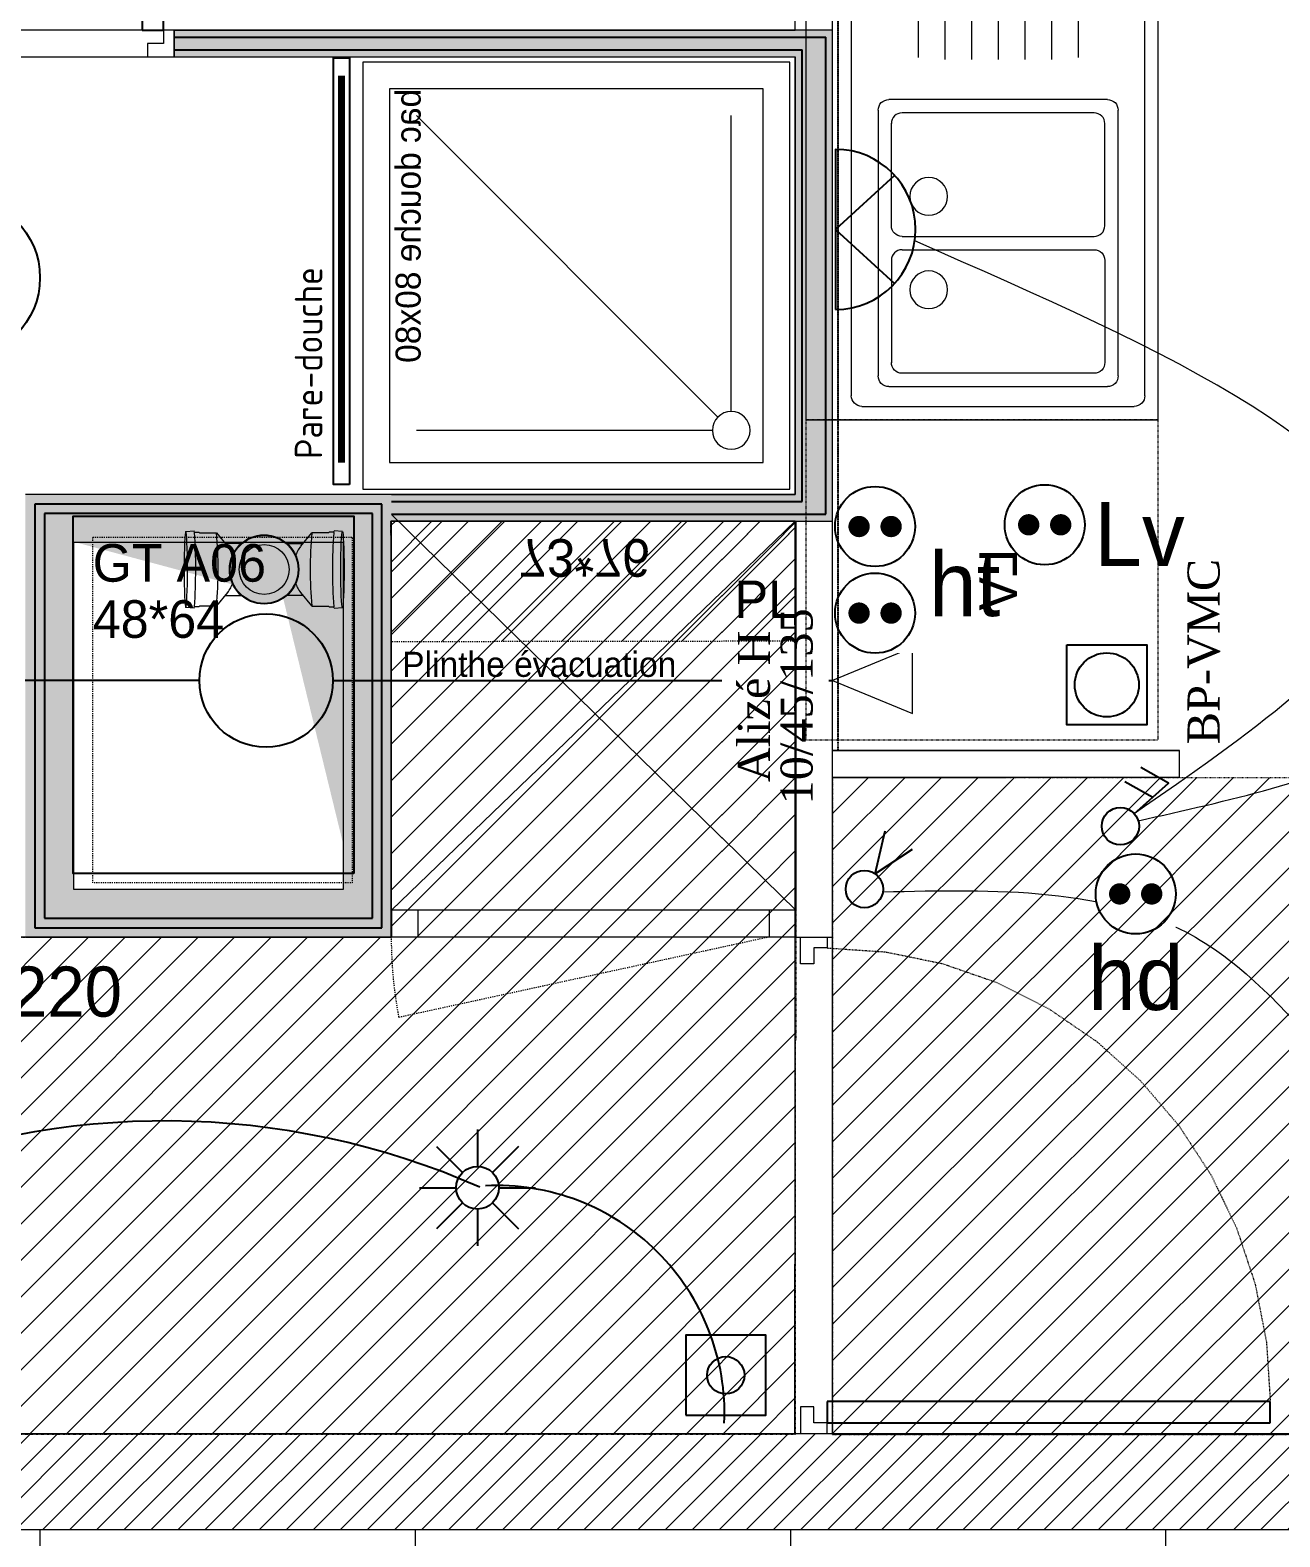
# Model space of a CAD drawing. Header units: centimetres. Extents: x 1724 to 19617, y -6503 to 8072.
# Drawn here: x 6785.2 to 7019.4, y 4278.1 to 4560.5 of the extents above; entities that cross this region are included whole.
import ezdxf

# ---------------------------------------------------------------- set-up
doc = ezdxf.new("R2010")
doc.units = ezdxf.units.CM
for name, pattern in [('ISO-03', [1.5, 0.6, -0.9]), ('Style de ligne -11', [0.347222, 0.20828, -0.138942]), ('Style de ligne -13', [0.147638, 0.098425, -0.049213]), ('Style de ligne -18', [0.164042, 0.054681, -0.109361]), ('Style de ligne -5', [0.20828, 0.069425, -0.138855]), ('VW-01', [0.41656, 0.20828, -0.20828])]:
    doc.linetypes.add(name, pattern=pattern)
for name, color, linetype in [('B aménagement intérieur', 252, 'Continuous'), ('B faience', 252, 'Style de ligne -11'), ('B Faux plafonds_Hatch', 252, 'Continuous'), ('B Général', 252, 'Continuous'), ('C ANNOTATIONS-prestations', 252, 'Continuous'), ('C ANNOTATIONS-textes-numérotation gaine', 252, 'ISO-03'), ('D SURFACES-shab', 252, 'Continuous'), ('F REMPLISSAGE-vert clair', 252, 'Continuous'), ('F REMPLISSAGE-vert foncé', 252, 'Continuous'), ('prlm-EAU-CHU', 42, 'Continuous'), ('prlm-EAU-EUEV', 25, 'Continuous'), ('prlm-ELEC-CFO', 1, 'Continuous'), ('prlm-GT', 242, 'Continuous'), ('prlm-MOD', 64, 'Continuous'), ('prlm-VMC', 93, 'Continuous')]:
    doc.layers.add(name, color=color, linetype=linetype)
for name, color, linetype, lineweight in [('B GÈnÈral', 7, 'Continuous', 5), ('C ANNOTATIONS-prestations-1', 7, 'Continuous', 5), ('F REMPLISSAGE-vert clair-1', 7, 'Continuous', 5), ('F REMPLISSAGE-vert foncÈ', 7, 'Continuous', 5)]:
    doc.layers.add(name, color=color, linetype=linetype, lineweight=lineweight)
doc.styles.add('Eurostile', font='Eurosti.TTF')
doc.styles.add('prlm-elec-cfo', font='comic.ttf', dxfattribs={"height": 12})
doc.styles.add('prlm-vmc', font='pala.ttf', dxfattribs={"height": 14})
doc.styles.get("Standard").update_dxf_attribs({"font": 'isocp.shx', "height": 15})
pattern_1 = [(45, (0, 0.2205), (-3.5277778, 3.3072917), [])]

# ---------------------------------------------------------------- blocks, each defined once
blk = doc.blocks.new('xi.pdch')
at = {"layer": 'prlm-MOD', "color": 0, "linetype": 'ByBlock', "lineweight": -2, "ltscale": 50}
blk.add_lwpolyline([(-32.52, -3.22), (-32.52, -0.19), (47.48, -0.19), (47.48, -3.22)], close=True, dxfattribs=at)
at = {"layer": 'prlm-MOD', "color": 0, "linetype": 'ByBlock', "lineweight": 5, "ltscale": 50, "const_width": 1.3}
blk.add_lwpolyline([(-28.4, -1.71), (44.13, -1.71), (44.13, -1.71)], dxfattribs=at)
at = {"layer": 'prlm-MOD', "color": 0, "insert": (-27.71, 7.06), "char_height": 5.1497, "width": 137.3149, "attachment_point": 1}
blk.add_mtext('Pare-douche', dxfattribs=at)
blk = doc.blocks.new('xi.bp-vmc-cui')
at = {"layer": 'prlm-VMC', "color": 0, "linetype": 'ByBlock', "lineweight": -2, "flags": 128}
blk.add_lwpolyline([(-7.5, 7.5), (7.5, 7.5), (7.5, -7.5), (-7.5, -7.5)], close=True, dxfattribs=at)
at = {"layer": 'prlm-VMC', "color": 0, "linetype": 'ByBlock', "lineweight": -2}
blk.add_circle((0, 0), 6, dxfattribs=at)
blk = doc.blocks.new('xi.be')
at = {"layer": 'prlm-VMC', "color": 0, "linetype": 'ByBlock', "lineweight": 5, "flags": 128}
blk.add_lwpolyline([(-6.17, -15), (6.17, -15), (0, 0)], close=True, dxfattribs=at)
at = {"layer": 'prlm-VMC', "color": 0, "linetype": 'ByBlock', "lineweight": 5}
blk.add_solid([(0, -1), (5.17, -14), (-5.17, -14), (0, -1)], dxfattribs=at)
blk = doc.blocks.new('xi.cceu3')
at = {"layer": 'prlm-EAU-CHU', "color": 0, "lineweight": 13}
for p, q in [((-14.67, 7.11), (-13.12, 7.25)), ((-13.03, 6.94), (-13.12, 7.25)), ((-13.03, 6.97), (-12.22, 6.97)), ((-12.22, 6.97), (-12.09, 6.85)), ((-12.09, 6.85), (-8.92, 6.85)), ((-8.91, 6.84), (-6.83, 4.34)), ((8.91, 6.84), (6.83, 4.34)), ((12.09, 6.85), (8.92, 6.85)), ((12.22, 6.97), (12.09, 6.85)), ((13.03, 6.97), (12.22, 6.97)), ((13.03, 6.94), (13.12, 7.25)), ((14.67, 7.11), (13.12, 7.25)), ((-4.09, 4.87), (-7.27, 4.87)), ((4.09, 4.87), (7.27, 4.87)), ((-6.83, -4.34), (-8.91, -6.84)), ((-7.27, -4.87), (-4.09, -4.87)), ((7.27, -4.87), (4.09, -4.87)), ((6.83, -4.34), (8.91, -6.84)), ((-13.12, -7.25), (-14.67, -7.11)), ((-13.12, -7.25), (-13.03, -6.97)), ((-12.22, -6.97), (-13.03, -6.97)), ((-12.09, -6.85), (-12.22, -6.97)), ((-8.92, -6.85), (-12.09, -6.85)), ((8.92, -6.85), (12.09, -6.85)), ((12.09, -6.85), (12.22, -6.97)), ((12.22, -6.97), (13.03, -6.97)), ((13.12, -7.25), (13.03, -6.97)), ((13.12, -7.25), (14.67, -7.11))]:
    blk.add_line(p, q, dxfattribs=at)
for radius in [6.36, 4.67]:
    blk.add_circle((0, 0), radius, dxfattribs=at)
for centre, radius, start, end in [((-119.65, 0.01), 106.84, 356.2523, 3.719), ((-87.18, 0), 78.56, 354.9975, 5.0025), ((87.18, 0), 78.56, 174.9975, 185.0025), ((119.65, 0.01), 106.84, 176.281, 183.7477), ((-11.68, 0.73), 6.05, 16.1332, 36.5542), ((11.68, 0.73), 6.05, 143.4458, 163.8668), ((-11.68, -0.73), 6.05, 323.4458, 343.8668), ((11.68, -0.73), 6.05, 196.1332, 216.5542)]:
    blk.add_arc(centre, radius, start, end, dxfattribs=at)
at = {"layer": 'prlm-EAU-CHU', "color": 0, "lineweight": 13, "extrusion": (0, 0, -1)}
blk.add_ellipse((-14.67, 0), major_axis=(0, 7.1), ratio=0.043635, dxfattribs=at)
at = {"layer": 'prlm-EAU-CHU', "color": 0, "lineweight": 13}
blk.add_ellipse((14.67, 0), major_axis=(0, 7.1), ratio=0.043635, dxfattribs=at)
blk = doc.blocks.new('xi.chu')
at = {"layer": 'prlm-EAU-EUEV', "linetype": 'ByBlock', "lineweight": 5}
blk.add_hatch(color=0, dxfattribs=at).paths.add_polyline_path([(6.5, 0, 1), (-6.5, 0, 1)])
at = {"layer": 'prlm-EAU-EUEV', "color": 0, "linetype": 'ByBlock', "lineweight": 5}
blk.add_circle((0, 0), 6.5, dxfattribs=at)
blk = doc.blocks.new('xi.PTCE')
at = {"layer": 'prlm-ELEC-CFO', "color": 0}
for points in [[(-10.61, 10.61), (10.61, -10.61)], [(10.61, 10.61), (-10.61, -10.61)]]:
    blk.add_lwpolyline(points, dxfattribs=at)
at = {"layer": 'prlm-ELEC-CFO', "color": 0, "linetype": 'ByBlock'}
blk.add_circle((0, 0), 15, dxfattribs=at)
blk = doc.blocks.new('xi.SPOT')
at = {"color": 0, "lineweight": 5}
blk.add_wipeout([(-4, 0), (-2.83, -2.83), (0, -4), (2.83, -2.83), (4, 0), (2.83, 2.83), (0, 4), (-2.83, 2.83)], dxfattribs=at).dxf.layer = 'prlm-ELEC-CFO'
at = {"layer": 'prlm-ELEC-CFO', "color": 0, "linetype": 'ByBlock', "lineweight": -2, "flags": 128}
for points in [[(0, 10.88), (0, 4)], [(-7.69, 7.69), (-2.83, 2.83)], [(7.69, 7.69), (2.83, 2.83)], [(-10.88, 0), (-4, 0)], [(4, 0), (10.88, 0)], [(-2.83, -2.83), (-7.69, -7.69)], [(0, -4), (0, -10.88)], [(2.83, -2.83), (7.69, -7.69)]]:
    blk.add_lwpolyline(points, dxfattribs=at)
at = {"layer": 'prlm-ELEC-CFO', "color": 0, "linetype": 'ByBlock', "lineweight": -2}
blk.add_circle((0, 0), 4, dxfattribs=at)
blk = doc.blocks.new('xi.BP')
at = {"layer": 'prlm-ELEC-CFO', "color": 0, "flags": 128}
blk.add_lwpolyline([(-7.5, -7.5), (7.5, -7.5), (7.5, 7.5), (-7.5, 7.5)], close=True, dxfattribs=at)
at = {"layer": 'prlm-ELEC-CFO', "color": 0}
blk.add_circle((0, 0), 3.5, dxfattribs=at)
blk = doc.blocks.new('xi.ECAP')
at = {"color": 0}
blk.add_wipeout([(-15, 0), (-10.13, 11.06), (0, 15), (10.13, 11.06), (15, 0)], dxfattribs=at).dxf.layer = 'prlm-ELEC-CFO'
at = {"layer": 'prlm-ELEC-CFO', "color": 0, "linetype": 'ByBlock', "lineweight": -2, "flags": 128}
blk.add_lwpolyline([(15, 0, 1), (-15, 0)], format="xyb", close=True, dxfattribs=at)
at = {"layer": 'prlm-ELEC-CFO', "color": 0}
blk.add_lwpolyline([(-10.13, 11.06), (0, 0), (10.13, 11.06)], dxfattribs=at)
blk = doc.blocks.new('xi.VV')
at = {"layer": 'prlm-ELEC-CFO', "color": 0}
blk.add_lwpolyline([(6.95, 3.42), (0.01, -1.13), (1.91, 6.95)], dxfattribs=at)
blk.add_circle((-2, -4), 3.5, dxfattribs=at)
blk = doc.blocks.new('xi.DA')
at = {"layer": 'prlm-ELEC-CFO', "color": 0}
for points in [[(0.61, -1.67), (7.04, 4.05), (1.81, 7.01)], [(4.05, 1.39), (-1.17, 4.34)]]:
    blk.add_lwpolyline(points, dxfattribs=at)
blk.add_circle((-2, -4), 3.5, dxfattribs=at)
blk = doc.blocks.new('xi.PCHD')
at = {"color": 0, "lineweight": 5}
blk.add_wipeout([(-7.5, -7.5), (7.5, -7.5), (7.5, 7.5), (-7.5, 7.5)], dxfattribs=at).dxf.layer = 'prlm-ELEC-CFO'
at = {"layer": 'prlm-ELEC-CFO', "color": 0, "linetype": 'ByBlock', "lineweight": 5, "const_width": 2}
for points in [[(-4, 0, 1), (-2, 0, 1)], [(2, 0, 1), (4, 0, 1)]]:
    blk.add_lwpolyline(points, format="xyb", close=True, dxfattribs=at)
at = {"layer": 'prlm-ELEC-CFO', "color": 0, "linetype": 'ByBlock', "lineweight": -2}
blk.add_circle((0, 0), 7.5, dxfattribs=at)
blk = doc.blocks.new('xi.PCHT')
at = {"color": 0, "lineweight": 5}
blk.add_wipeout([(-7.5, -7.5), (7.5, -7.5), (7.5, 7.5), (-7.5, 7.5)], dxfattribs=at).dxf.layer = 'prlm-ELEC-CFO'
at = {"layer": 'prlm-ELEC-CFO', "color": 0, "linetype": 'ByBlock', "lineweight": 5, "const_width": 2}
for points in [[(-4, 0, 1), (-2, 0, 1)], [(2, 0, 1), (4, 0, 1)]]:
    blk.add_lwpolyline(points, format="xyb", close=True, dxfattribs=at)
at = {"layer": 'prlm-ELEC-CFO', "color": 0, "linetype": 'ByBlock', "lineweight": -2}
blk.add_circle((0, 0), 7.5, dxfattribs=at)
blk = doc.blocks.new('xi.LV')
at = {"color": 0, "lineweight": 5}
blk.add_wipeout([(-7.5, -7.5), (7.5, -7.5), (7.5, 7.5), (-7.5, 7.5)], dxfattribs=at).dxf.layer = 'prlm-ELEC-CFO'
at = {"layer": 'prlm-ELEC-CFO', "color": 0, "linetype": 'ByBlock', "lineweight": 5, "const_width": 2}
for points in [[(-4, 0, 1), (-2, 0, 1)], [(2, 0, 1), (4, 0, 1)]]:
    blk.add_lwpolyline(points, format="xyb", close=True, dxfattribs=at)
at = {"layer": 'prlm-ELEC-CFO', "color": 0, "linetype": 'ByBlock', "lineweight": -2}
blk.add_circle((0, 0), 7.5, dxfattribs=at)
blk = doc.blocks.new('Groupe-72-1')
at = {"layer": 'B Général', "color": 7, "linetype": 'VW-01', "lineweight": 5, "flags": 128}
blk.add_lwpolyline([(6796.89, 4468.39), (6845.53, 4468.39), (6845.53, 4403.59), (6796.89, 4403.59)], close=True, dxfattribs=at)
at = {"layer": 'C ANNOTATIONS-textes-numérotation gaine', "color": 7, "insert": (6796.89, 4467.08), "char_height": 7.049, "width": 48.6441, "attachment_point": 1, "line_spacing_factor": 0.895453, "style": 'Eurostile'}
blk.add_mtext('GT A06\\P48*64', dxfattribs=at)
blk = doc.blocks.new('Evier 120.60 RSH')
at = {"layer": 'B Général', "color": 7, "linetype": 'Continuous', "lineweight": 5}
for p, q in [((-55.5, -2.5), (55.5, -2.5)), ((-57.5, -55.5), (-57.5, -4.5)), ((57.5, -4.5), (57.5, -55.5)), ((2, -7.53), (51.79, -7.53)), ((0, -50.5), (0, -9.53)), ((18.98, -10), (18.98, -10)), ((53.79, -9.53), (53.79, -50.5)), ((-52.12, -15), (-7.88, -15)), ((-52.5, -20), (-7.5, -20)), ((-52.5, -25), (-7.5, -25)), ((-52.5, -30), (-7.5, -30)), ((-52.5, -35), (-7.5, -35)), ((-52.5, -40), (-7.5, -40)), ((-52.12, -45), (-7.88, -45)), ((25.65, -43.33), (25.65, -43.33)), ((9.17, -50), (9.17, -50)), ((51.79, -52.5), (2, -52.5)), ((55.5, -57.5), (-55.5, -57.5))]:
    blk.add_line(p, q, dxfattribs=at)
at = {"layer": 'B Général', "color": 7, "linetype": 'Continuous', "lineweight": 5, "flags": 128}
blk.add_lwpolyline([(-60, 0), (-60, 6), (60, 6), (60, 0)], dxfattribs=at)
blk.add_lwpolyline([(-60, 0), (60, 0), (60, -60), (-60, -60)], close=True, dxfattribs=at)
for points in [[(25.65, -12), (25.65, -48, -0.414212), (23.65, -50), (4.5, -50, -0.198914), (3.09, -49.41, -0.198914), (2.5, -48), (2.5, -12, -0.414214), (4.5, -10)], [(25.65, -12, 0.414212), (23.65, -10), (4.45, -10)], [(28.15, -12), (28.15, -48, 0.414212), (30.15, -50), (49.29, -50, 0.198914), (50.71, -49.41, 0.198914), (51.29, -48), (51.29, -12, 0.414214), (49.29, -10)], [(28.15, -12, -0.414212), (30.15, -10), (49.34, -10)]]:
    blk.add_lwpolyline(points, format="xyb", dxfattribs=at)
at = {"layer": 'B Général', "color": 7, "linetype": 'Continuous', "lineweight": 5}
for centre, start, end in [((-55.5, -4.5), 90, 180), ((55.5, -4.5), 0, 90), ((2, -9.53), 90, 180), ((51.79, -9.53), 0, 90), ((2, -50.5), 180, 270), ((51.79, -50.5), 270, 0), ((-55.5, -55.5), 180, 270), ((55.5, -55.5), 270, 0)]:
    blk.add_arc(centre, 2, start, end, dxfattribs=at)
for centre in [(18.15, -17), (35.65, -17)]:
    blk.add_ellipse(centre, major_axis=(3.54, 0), ratio=1, dxfattribs=at)
blk = doc.blocks.new('Lave Vaisselle')
at = {"layer": 'B Général', "color": 7, "linetype": 'Style de ligne -13', "lineweight": 5, "flags": 128}
blk.add_lwpolyline([(-30, 30), (-30, 36), (30, 36), (30, 30)], dxfattribs=at)
blk.add_lwpolyline([(-30, 30), (30, 30), (30, -30), (-30, -30)], close=True, dxfattribs=at)
at = {"layer": 'B Général', "color": 7, "insert": (0, 0), "char_height": 7.049, "attachment_point": 5, "line_spacing_factor": 0.895453, "style": 'Eurostile'}
blk.add_mtext('LV', dxfattribs=at)
blk = doc.blocks.new('Groupe-48-1')
at = {"layer": 'B Général', "color": 7, "linetype": 'VW-01', "lineweight": 5}
blk.add_line((-58.72, 207.72), (10.65, 192.66), dxfattribs=at)
at = {"layer": 'B Général', "color": 7, "linetype": 'Continuous', "lineweight": 5}
for p, q in [((-60.1, 113.52), (15.65, 187.66)), ((15.54, 114.77), (-60.1, 187.66))]:
    blk.add_line(p, q, dxfattribs=at)
at = {"layer": 'B Général', "color": 252, "linetype": 'Continuous', "lineweight": 5, "true_color": 0x888888, "flags": 128}
blk.add_lwpolyline([(-60.1, 187.66), (-60.1, 192.66), (15.65, 192.66), (15.65, 187.66)], close=True, dxfattribs=at)
at = {"layer": 'B Général', "color": 7, "linetype": 'Continuous', "lineweight": 5, "flags": 128}
for points in [[(-60.1, 187.66), (-60.1, 192.66), (-55.1, 192.66), (-55.1, 187.66)], [(10.65, 187.66), (10.65, 192.66), (15.65, 192.66), (15.65, 187.66)], [(-60.1, 187.66), (-60.1, 114.77), (15.65, 114.77), (15.65, 187.66)]]:
    blk.add_lwpolyline(points, close=True, dxfattribs=at)
at = {"layer": 'B Général', "color": 7, "linetype": 'VW-01', "lineweight": 5}
blk.add_arc((22.54, 192.66), 82.64, 169.5013, 180, dxfattribs=at)
at = {"layer": 'C ANNOTATIONS-prestations', "insert": (-36.3, 121.63), "char_height": 7.049, "attachment_point": 4, "line_spacing_factor": 0.895453, "style": 'Eurostile'}
blk.add_mtext('73*76', dxfattribs=at)
blk = doc.blocks.new('Bac douche 80.80')
at = {"layer": 'B faience', "lineweight": 18, "flags": 128}
blk.add_lwpolyline([(-41, -40), (40, -40), (40, 41)], dxfattribs=at)
at = {"layer": 'B Général', "color": 7, "linetype": 'Continuous', "lineweight": 5}
for p, q in [((25.5, -25.5), (-31, 31)), ((28, -24.46), (28, 31)), ((24.46, -28), (-31, -28))]:
    blk.add_line(p, q, dxfattribs=at)
at = {"layer": 'B Général', "color": 7, "linetype": 'Continuous', "lineweight": 5, "flags": 128}
for points in [[(-41, 41), (39, 41), (39, -39), (-41, -39)], [(-36, 36), (34, 36), (34, -34), (-36, -34)]]:
    blk.add_lwpolyline(points, close=True, dxfattribs=at)
at = {"layer": 'B Général', "color": 7, "linetype": 'Continuous', "lineweight": 5}
blk.add_circle((28, -28), 3.54, dxfattribs=at)
at = {"layer": 'C ANNOTATIONS-prestations', "color": 7, "insert": (-36, 32.51), "char_height": 4.6991, "width": 70, "attachment_point": 4, "line_spacing_factor": 0.895453, "style": 'Eurostile'}
blk.add_mtext('bac douche 80x80', dxfattribs=at)

msp = doc.modelspace()

# ---------------------------------------------------------------- hatches: boundary and pattern name
at = {"layer": 'B GÈnÈral', "linetype": 'Continuous', "lineweight": 0, "true_color": 0xc0dcc0}
msp.add_hatch(color=9, dxfattribs=at).paths.add_polyline_path([(6929.878, 4556.751), (6928.578, 4555.451), (6812.226, 4555.451), (6812.226, 4560.451), (6935.578, 4560.451), (6934.278, 4559.151)])
at = {"layer": 'B GÈnÈral', "linetype": 'Continuous', "lineweight": 5}
h = msp.add_hatch(dxfattribs=at)
h.set_pattern_fill('50_BETON', style=0, pattern_type=2)
h.set_pattern_definition([(45, (0.0456, -2.938), (2.4253472, -2.6458333), [])])
h.paths.add_polyline_path([(6692.899, 4297.451), (6692.899, 4279.451), (7614.53, 4279.451), (7614.53, 4297.451)])

# ---------------------------------------------------------------- linework, layer by layer
at = {"layer": 'B aménagement intérieur', "color": 7, "linetype": 'Style de ligne -13', "lineweight": 5}
for p, q in [((6852.934, 4390.451), (6852.824, 4468.451)), ((6852.824, 4468.451), (6928.578, 4468.451)), ((6696.313, 4390.451), (6852.934, 4390.451)), ((6928.578, 4371.124), (6928.578, 4297.303)), ((6928.687, 4371.124), (6928.578, 4371.124)), ((6928.578, 4297.303), (6456.313, 4297.303))]:
    msp.add_line(p, q, dxfattribs=at)
at = {"layer": 'B aménagement intérieur', "color": 7, "linetype": 'Style de ligne -5', "lineweight": 5}
msp.add_line((6935.578, 4297.303), (7309.547, 4297.303), dxfattribs=at)
at = {"layer": 'B GÈnÈral', "color": 9, "linetype": 'Continuous', "true_color": 0xc0dcc0}
for points in [[(6784.313, 4473.451), (6852.934, 4473.451), (6793.313, 4464.451), (6843.934, 4464.451)], [(6793.313, 4399.451), (6784.313, 4390.451), (6793.313, 4464.451), (6784.313, 4473.451)], [(6843.934, 4464.451), (6852.934, 4473.451), (6843.934, 4399.451), (6852.934, 4390.451)], [(6852.934, 4390.451), (6784.313, 4390.451), (6843.934, 4399.451), (6793.313, 4399.451)]]:
    msp.add_solid(points, dxfattribs=at)
at = {"layer": 'B GÈnÈral', "color": 254, "linetype": 'Continuous', "true_color": 0xd6d6d6}
msp.add_solid([(6832.616, 4454.021), (6793.813, 4464.451), (6845.934, 4399.451), (6845.934, 4464.451)], dxfattribs=at)
at = {"layer": 'B Général', "color": 7, "linetype": 'Continuous', "lineweight": 5}
for p, q in [((6928.578, 4560.451), (6928.578, 4880.451)), ((6935.578, 4560.451), (6935.578, 4880.451)), ((6812.226, 4560.451), (6810.226, 4560.451)), ((6810.226, 4560.451), (6810.226, 4557.951)), ((6812.226, 4555.451), (6812.226, 4560.451)), ((6810.226, 4557.951), (6807.226, 4557.951)), ((6807.226, 4557.951), (6807.226, 4555.451)), ((6807.226, 4555.451), (6812.226, 4555.451)), ((6928.578, 4390.451), (6935.578, 4390.451)), ((6932.078, 4302.451), (6929.578, 4302.451)), ((6929.578, 4302.451), (6929.578, 4297.451)), ((6932.078, 4299.451), (6932.078, 4302.451)), ((6692.899, 4297.451), (7614.53, 4297.451)), ((6928.578, 4297.41), (6928.578, 4297.451)), ((6928.578, 4297.451), (6935.578, 4297.451)), ((6929.578, 4297.451), (6934.578, 4297.451)), ((6934.578, 4299.451), (6932.078, 4299.451)), ((6934.578, 4297.451), (6934.578, 4299.451)), ((6935.578, 4297.41), (6935.578, 4297.451)), ((6692.899, 4279.451), (7614.53, 4279.451))]:
    msp.add_line(p, q, dxfattribs=at)
at = {"layer": 'B Général'}
for p, q in [((6806.226, 4643.451), (6806.226, 4560.451)), ((6810.226, 4560.451), (6810.226, 4643.451)), ((6806.226, 4560.451), (6810.226, 4560.451)), ((7017.578, 4303.451), (6934.578, 4303.451)), ((6934.578, 4303.451), (6934.578, 4299.451)), ((7017.578, 4299.451), (7017.578, 4303.451)), ((6934.578, 4299.451), (7017.578, 4299.451))]:
    msp.add_line(p, q, dxfattribs=at)
at = {"layer": 'B Général', "color": 98, "linetype": 'Continuous', "lineweight": 13, "true_color": 0x004400}
for p, q in [((6812.226, 4560.451), (6928.578, 4560.451)), ((6812.226, 4560.451), (6812.226, 4555.451)), ((6812.226, 4555.451), (6928.578, 4555.451)), ((6928.578, 4473.451), (6928.578, 4555.451)), ((6852.934, 4473.451), (6928.578, 4473.451)), ((6852.934, 4468.451), (6928.578, 4468.451))]:
    msp.add_line(p, q, dxfattribs=at)
at = {"layer": 'B Général', "color": 7, "linetype": 'Continuous', "lineweight": 13}
for p, q in [((6852.934, 4473.451), (6784.313, 4473.451)), ((6852.934, 4390.451), (6852.934, 4468.451)), ((6843.934, 4464.451), (6793.313, 4464.451)), ((6793.313, 4464.451), (6793.313, 4399.451)), ((6843.934, 4399.451), (6843.934, 4464.451)), ((6793.313, 4399.451), (6843.934, 4399.451)), ((6784.313, 4390.451), (6852.934, 4390.451))]:
    msp.add_line(p, q, dxfattribs=at)
at = {"layer": 'B Général', "linetype": 'Style de ligne -18', "lineweight": 5}
for p, q in [((6934.578, 4388.451), (6945.411, 4387.724)), ((6945.411, 4387.724), (6956.06, 4385.555)), ((6956.06, 4385.555), (6966.341, 4381.981)), ((6966.341, 4381.981), (6976.078, 4377.063)), ((6985.105, 4370.886), (6993.268, 4363.555)), ((6993.268, 4363.555), (7000.426, 4355.196)), ((7000.426, 4355.196), (7006.458, 4345.951)), ((7006.458, 4345.951), (7011.26, 4335.979)), ((7011.26, 4335.979), (7014.75, 4325.451)), ((7014.75, 4325.451), (7016.868, 4314.546)), ((7016.868, 4314.546), (7017.578, 4303.451))]:
    msp.add_line(p, q, dxfattribs=at)
at = {"layer": 'B Général', "color": 7, "linetype": 'Continuous', "lineweight": 18}
for p, q in [((6692.899, 4297.451), (7614.53, 4297.451)), ((6692.899, 4279.451), (7614.53, 4279.451))]:
    msp.add_line(p, q, dxfattribs=at)
at = {"layer": 'B Général', "color": 7, "linetype": 'Continuous', "lineweight": 5, "flags": 128}
msp.add_lwpolyline([(6934.578, 4390.451), (6934.578, 4388.451), (6932.078, 4388.451), (6932.078, 4385.451), (6929.578, 4385.451), (6929.578, 4390.451), (6929.578, 4390.451), (6929.578, 4390.451), (6933.864, 4390.451), (6933.864, 4390.451)], close=True, dxfattribs=at)
at = {"layer": 'D SURFACES-shab', "lineweight": 18}
for p, q in [((6928.578, 4560.451), (6696.313, 4560.451)), ((6701.313, 4555.451), (6928.578, 4555.451)), ((6928.578, 4555.451), (6928.578, 4473.451)), ((6928.578, 4473.451), (6784.313, 4473.451)), ((6928.578, 4468.451), (6852.824, 4468.451)), ((6852.824, 4468.451), (6852.824, 4390.451)), ((7000.578, 4420.449), (7000.578, 4425.449)), ((6852.824, 4390.451), (6696.313, 4390.451)), ((6928.468, 4297.451), (6928.468, 4329.221)), ((6928.468, 4329.221), (6928.578, 4329.221)), ((6456.313, 4297.451), (6928.468, 4297.451)), ((7309.547, 4297.188), (6935.578, 4297.303))]:
    msp.add_line(p, q, dxfattribs=at)
at = {"layer": 'F REMPLISSAGE-vert clair'}
for p, q in [((6812.226, 4559.151), (6934.278, 4559.151)), ((6934.278, 4469.751), (6934.278, 4559.151)), ((6812.226, 4556.751), (6929.878, 4556.751)), ((6929.878, 4472.151), (6929.878, 4556.751)), ((6851.134, 4471.651), (6786.113, 4471.651)), ((6786.113, 4471.651), (6786.113, 4392.251)), ((6849.334, 4469.851), (6787.913, 4469.851)), ((6787.913, 4469.851), (6787.913, 4394.051)), ((6849.334, 4394.051), (6849.334, 4469.851)), ((6851.134, 4392.251), (6851.134, 4471.651)), ((6852.934, 4472.151), (6929.878, 4472.151)), ((6852.934, 4469.751), (6934.278, 4469.751)), ((6787.913, 4394.051), (6849.334, 4394.051)), ((6786.113, 4392.251), (6851.134, 4392.251))]:
    msp.add_line(p, q, dxfattribs=at)
at = {"layer": 'F REMPLISSAGE-vert clair', "color": 7, "linetype": 'Continuous', "lineweight": 13}
for p, q in [((6843.934, 4464.451), (6793.313, 4464.451)), ((6793.313, 4464.451), (6793.313, 4399.451)), ((6843.934, 4399.451), (6843.934, 4464.451)), ((6793.313, 4399.451), (6843.934, 4399.451))]:
    msp.add_line(p, q, dxfattribs=at)
at = {"layer": 'F REMPLISSAGE-vert clair-1', "color": 9, "linetype": 'Continuous', "true_color": 0xc0dcc0}
for points in [[(6934.278, 4559.151), (6929.878, 4556.751), (6812.226, 4559.151), (6812.226, 4556.751)], [(6929.878, 4556.751), (6934.278, 4559.151), (6929.878, 4472.151), (6934.278, 4469.751)], [(6786.113, 4471.651), (6851.134, 4471.651), (6787.913, 4469.851), (6849.334, 4469.851)], [(6787.913, 4394.051), (6786.113, 4392.251), (6787.913, 4469.851), (6786.113, 4471.651)], [(6787.913, 4469.851), (6849.334, 4469.851), (6793.313, 4464.451), (6843.934, 4464.451)], [(6793.313, 4399.451), (6787.913, 4394.051), (6793.313, 4464.451), (6787.913, 4469.851)], [(6843.934, 4464.451), (6849.334, 4469.851), (6843.934, 4399.451), (6849.334, 4394.051)], [(6849.334, 4469.851), (6851.134, 4471.651), (6849.334, 4394.051), (6851.134, 4392.251)], [(6929.878, 4472.151), (6934.278, 4469.751), (6852.934, 4472.151), (6852.934, 4469.751)], [(6849.334, 4394.051), (6787.913, 4394.051), (6843.934, 4399.451), (6793.313, 4399.451)], [(6851.134, 4392.251), (6786.113, 4392.251), (6849.334, 4394.051), (6787.913, 4394.051)]]:
    msp.add_solid(points, dxfattribs=at)
at = {"layer": 'F REMPLISSAGE-vert foncÈ', "color": 54, "linetype": 'Continuous', "true_color": 0x99aa00}
for points in [[(6935.578, 4560.451), (6934.278, 4559.151), (6812.226, 4560.451), (6812.226, 4559.151)], [(6929.878, 4556.751), (6928.578, 4555.451), (6812.226, 4556.751), (6812.226, 4555.451)], [(6928.578, 4555.451), (6929.878, 4556.751), (6928.578, 4473.451), (6929.878, 4472.151)], [(6784.313, 4473.451), (6852.934, 4473.451), (6786.113, 4471.651), (6851.134, 4471.651)], [(6786.113, 4392.251), (6784.313, 4390.451), (6786.113, 4471.651), (6784.313, 4473.451)], [(6851.134, 4471.651), (6852.934, 4473.451), (6851.134, 4392.251), (6852.934, 4390.451)], [(6928.578, 4473.451), (6929.878, 4472.151), (6852.934, 4473.451), (6852.934, 4472.151)], [(6852.934, 4390.451), (6784.313, 4390.451), (6851.134, 4392.251), (6786.113, 4392.251)]]:
    msp.add_solid(points, dxfattribs=at)
at = {"layer": 'F REMPLISSAGE-vert foncé', "color": 98, "linetype": 'Continuous', "lineweight": 13, "true_color": 0x004400}
for p, q in [((6812.226, 4560.451), (6928.578, 4560.451)), ((6935.578, 4560.451), (6928.578, 4560.451)), ((6812.226, 4555.451), (6928.578, 4555.451)), ((6928.578, 4473.451), (6928.578, 4555.451)), ((6852.934, 4473.451), (6928.578, 4473.451)), ((6852.934, 4468.451), (6928.578, 4468.451))]:
    msp.add_line(p, q, dxfattribs=at)
at = {"layer": 'F REMPLISSAGE-vert foncé'}
for p, q in [((6812.226, 4559.151), (6934.278, 4559.151)), ((6934.278, 4469.751), (6934.278, 4559.151)), ((6812.226, 4556.751), (6929.878, 4556.751)), ((6929.878, 4472.151), (6929.878, 4556.751)), ((6851.134, 4471.651), (6786.113, 4471.651)), ((6786.113, 4471.651), (6786.113, 4392.251)), ((6851.134, 4392.251), (6851.134, 4471.651)), ((6852.934, 4472.151), (6929.878, 4472.151)), ((6852.934, 4469.751), (6934.278, 4469.751)), ((6786.113, 4392.251), (6851.134, 4392.251))]:
    msp.add_line(p, q, dxfattribs=at)
at = {"layer": 'F REMPLISSAGE-vert foncé', "color": 7, "linetype": 'Continuous', "lineweight": 13}
for p, q in [((6852.934, 4473.451), (6784.313, 4473.451)), ((6852.934, 4390.451), (6852.934, 4468.451)), ((6784.313, 4390.451), (6852.934, 4390.451))]:
    msp.add_line(p, q, dxfattribs=at)
at = {"layer": 'prlm-ELEC-CFO', "lineweight": 13}
for points in [[(6992.836, 4412.304), (7039.903, 4426.807), (7061.15, 4641.931)], [(6944.996, 4398.982), (7003.56, 4390.467), (7029.412, 4366.642)]]:
    msp.add_spline(points, degree=3, dxfattribs=at)
at = {"layer": 'prlm-GT'}
msp.add_lwpolyline([(6845.888, 4402.389), (6793.268, 4402.389), (6793.268, 4469.389), (6845.888, 4469.389)], close=True, dxfattribs=at)
at = {"layer": 'prlm-VMC'}
for points in [[(6816.919, 4438.564), (6784.268, 4438.564)], [(6841.919, 4438.564), (6935.532, 4438.564)]]:
    msp.add_lwpolyline(points, dxfattribs=at)
msp.add_circle((6829.419, 4438.564), 12.5, dxfattribs=at)

# ---------------------------------------------------------------- block references
at = {"layer": 'B Général', "color": 7, "extrusion": (0, 0, -1), "zscale": -1, "rotation": 270}
msp.add_blockref('Bac douche 80.80', (-6888.578, 4513.451), dxfattribs=at)
at = {"layer": 'C ANNOTATIONS-textes-numérotation gaine', "color": 7}
msp.add_blockref('Groupe-72-1', (0.046, -2.938), dxfattribs=at)
at = {"layer": 'prlm-EAU-CHU'}
msp.add_blockref('xi.cceu3', (6829.052, 4459.38), dxfattribs=at)
at = {"layer": 'prlm-EAU-EUEV'}
msp.add_blockref('xi.chu', (6829.052, 4459.38), dxfattribs=at)
at = {"layer": 'prlm-ELEC-CFO', "rotation": 270}
msp.add_blockref('xi.ECAP', (6936.127, 4523.109), dxfattribs=at)
at = {"layer": 'prlm-ELEC-CFO'}
for name, p in [('xi.PTCE', (6772.057, 4514.05)), ('xi.bp-vmc-cui', (6986.95, 4437.758)), ('xi.DA', (6991.492, 4415.273)), ('xi.VV', (6943.532, 4403.485)), ('xi.SPOT', (6869.047, 4343.533)), ('xi.BP', (6915.557, 4308.389))]:
    msp.add_blockref(name, p, dxfattribs=at)
at = {"layer": 'prlm-MOD', "rotation": 90}
msp.add_blockref('xi.pdch', (6841.863, 4507.807), dxfattribs=at)
at = {"layer": 'prlm-VMC', "rotation": 90}
msp.add_blockref('xi.be', (6935.532, 4438.564), dxfattribs=at)

# ---------------------------------------------------------------- texts
at = {"layer": 'C ANNOTATIONS-prestations', "insert": (6854.934, 4443.951), "char_height": 4.69911, "attachment_point": 1, "line_spacing_factor": 2.991252, "style": 'Eurostile'}
msp.add_mtext('Plinthe évacuation ', dxfattribs=at)
at = {"layer": 'C ANNOTATIONS-prestations', "insert": (6754.21, 4384.976), "char_height": 9.3982, "width": 140.26552, "attachment_point": 1, "line_spacing_factor": 0.895453, "style": 'Eurostile'}
msp.add_mtext('hsfp 220', dxfattribs=at)
at = {"layer": 'prlm-ELEC-CFO', "insert": (7002.068, 4426.633), "char_height": 6, "attachment_point": 1, "rotation": 90, "style": 'prlm-vmc'}
msp.add_mtext_dynamic_manual_height_columns('BP-VMC', width=101.12978, gutter_width=50, heights=[0], dxfattribs=at)

# ---------------------------------------------------------------- next in the draw order: linework, layer by layer
at = {"layer": 'prlm-ELEC-CFO'}
for centre, radius, start, end in [((6810.463, 4209.623), 146.416, 66.23506, 112.7335), ((6872.611, 4301.224), 42.712, 357.56087, 92.82226)]:
    msp.add_arc(centre, radius, start, end, dxfattribs=at)
at = {"layer": 'prlm-ELEC-CFO', "lineweight": 13}
msp.add_spline([(6992.047, 4413.664), (7038.047, 4456.7), (6950.971, 4520.947)], degree=3, dxfattribs=at)

# ---------------------------------------------------------------- next in the draw order: block references
at = {"layer": 'B Général', "color": 7, "extrusion": (0, 0, -1), "zscale": -1, "rotation": 270}
msp.add_blockref('Evier 120.60 RSH', (-6936.578, 4547.449), dxfattribs=at)
at = {"layer": 'prlm-ELEC-CFO'}
msp.add_blockref('xi.PCHD', (6992.362, 4398.579), dxfattribs=at)

# ---------------------------------------------------------------- next in the draw order: block references
msp.add_blockref('xi.PCHT', (6943.532, 4467.432), dxfattribs=at)

# ---------------------------------------------------------------- next in the draw order: texts
at = {"layer": 'prlm-ELEC-CFO', "lineweight": 20, "insert": (6992.362, 4382.747), "char_height": 12, "attachment_point": 5, "line_spacing_factor": 0.8, "style": 'prlm-elec-cfo', "bg_fill": 3, "box_fill_scale": 1.1, "bg_fill_color": 256, "bg_fill_transparency": 0}
msp.add_mtext('hd', dxfattribs=at)

# ---------------------------------------------------------------- next in the draw order: hatches: boundary and pattern name
at = {"layer": 'B GÈnÈral', "linetype": 'Continuous', "lineweight": 0, "true_color": 0xc0dcc0}
for points in [[(6934.278, 4559.151), (6935.578, 4560.451), (6935.578, 4468.451), (6934.278, 4469.751), (6929.878, 4472.151), (6928.578, 4473.451), (6928.578, 4555.451), (6929.878, 4556.751)], [(6934.278, 4469.751), (6935.578, 4468.451), (6852.934, 4468.451), (6852.934, 4473.451), (6928.578, 4473.451), (6929.878, 4472.151)]]:
    msp.add_hatch(color=9, dxfattribs=at).paths.add_polyline_path(points)

# ---------------------------------------------------------------- next in the draw order: linework, layer by layer
at = {"layer": 'B Général', "color": 98, "linetype": 'Continuous', "lineweight": 13, "true_color": 0x004400}
msp.add_line((6935.578, 4468.451), (6935.578, 4560.451), dxfattribs=at)
at = {"layer": 'B Général', "linetype": 'Style de ligne -18', "lineweight": 5}
msp.add_line((6976.078, 4377.063), (6985.105, 4370.886), dxfattribs=at)
at = {"layer": 'F REMPLISSAGE-vert foncÈ', "color": 54, "linetype": 'Continuous', "true_color": 0x99aa00}
for points in [[(6934.278, 4559.151), (6935.578, 4560.451), (6934.278, 4469.751), (6935.578, 4468.451)], [(6934.278, 4469.751), (6935.578, 4468.451), (6852.934, 4469.751), (6852.934, 4468.451)]]:
    msp.add_solid(points, dxfattribs=at)
at = {"layer": 'F REMPLISSAGE-vert foncé', "color": 98, "linetype": 'Continuous', "lineweight": 13, "true_color": 0x004400}
for p, q in [((6935.578, 4468.451), (6935.578, 4560.451)), ((6928.578, 4468.451), (6935.578, 4468.451))]:
    msp.add_line(p, q, dxfattribs=at)

# ---------------------------------------------------------------- next in the draw order: texts
at = {"layer": 'prlm-ELEC-CFO', "lineweight": 20, "insert": (6960.308, 4456.564), "char_height": 12, "attachment_point": 5, "line_spacing_factor": 0.8, "style": 'prlm-elec-cfo', "bg_fill": 3, "box_fill_scale": 1.1, "bg_fill_color": 256, "bg_fill_transparency": 0}
msp.add_mtext('ht', dxfattribs=at)

# ---------------------------------------------------------------- next in the draw order: block references
at = {"layer": 'prlm-ELEC-CFO'}
for name, p in [('xi.LV', (6975.313, 4467.754)), ('xi.PCHT', (6943.532, 4451.202))]:
    msp.add_blockref(name, p, dxfattribs=at)

# ---------------------------------------------------------------- next in the draw order: linework, layer by layer
at = {"layer": 'B faience'}
msp.add_line((6936.578, 4607.321), (6936.578, 4425.449), dxfattribs=at)

# ---------------------------------------------------------------- next in the draw order: texts
at = {"layer": 'prlm-ELEC-CFO', "lineweight": 20, "insert": (6993.087, 4466.03), "char_height": 12, "attachment_point": 5, "line_spacing_factor": 0.8, "style": 'prlm-elec-cfo', "bg_fill": 3, "box_fill_scale": 1.1, "bg_fill_color": 256, "bg_fill_transparency": 0}
msp.add_mtext('Lv', dxfattribs=at)
at = {"layer": 'prlm-VMC', "ltscale": 25, "insert": (6924.867, 4433.723), "char_height": 6, "width": 58.61474, "attachment_point": 5, "rotation": 90, "line_spacing_factor": 0.8, "style": 'prlm-vmc', "bg_fill": 2}
msp.add_mtext('Alizé H 10/45/135', dxfattribs=at)

# ---------------------------------------------------------------- next in the draw order: hatches: boundary and pattern name
at = {"layer": 'B Faux plafonds_Hatch', "linetype": 'Continuous', "lineweight": 5, "true_color": 0xaaaaaa}
h = msp.add_hatch(dxfattribs=at)
h.set_pattern_fill('F_P__SOFFITE', color=253, style=0, pattern_type=2)
h.set_pattern_definition(pattern_1)
h.paths.add_polyline_path([(6928.578, 4371.124), (6928.578, 4297.303), (6456.313, 4297.303), (6456.313, 4607.45), (6576.31, 4607.45), (6576.313, 4607.449), (6576.313, 4417.451), (6611.308, 4417.451), (6611.307, 4486.452), (6696.313, 4486.452), (6696.313, 4390.451), (6852.934, 4390.451), (6852.824, 4468.451), (6928.578, 4468.451), (6928.687, 4371.124)])
h = msp.add_hatch(dxfattribs=at)
h.set_pattern_fill('F_P__SOFFITE', color=253, style=0, pattern_type=2)
h.set_pattern_definition(pattern_1)
h.paths.add_polyline_path([(6935.578, 4297.303), (7309.547, 4297.303), (7309.547, 4420.335), (6935.578, 4420.335)])
at = {"layer": 'C ANNOTATIONS-prestations-1', "linetype": 'Continuous', "lineweight": 9, "true_color": 0x989898}
h = msp.add_hatch(dxfattribs=at)
h.set_pattern_fill('DALETTES TERRASSE 50X50', color=252, scale=1.406016, style=0, pattern_type=2)
h.set_pattern_definition([(0, (4678.046, 4149.45), (4e-15, -70.3008), []), (270, (4678.046, 4149.45), (70.3008, 0), [])])
h.paths.add_polyline_path([(5175.064, 2609.351), (5175.076, 3514.451), (5185.098, 3514.451), (5185.087, 4149.451), (7612.53, 4149.451), (7612.53, 4279.451), (5150.087, 4279.451), (5150.087, 4684.951), (5020.01, 4685.039), (5020.01, 4327.451), (4835.01, 4327.451), (4835.01, 4214.95), (4875.884, 4156.927), (4911.686, 4097.061), (4942.417, 4035.352), (4968.077, 3971.801), (4988.667, 3906.408), (5004.185, 3839.172), (5014.632, 3770.094), (5020.008, 3699.174), (5020.008, 3425.401), (4986.156, 3334.878), (4944.546, 3240.451), (4343.119, 3240.451), (4343.119, 3192.545), (4272.488, 3192.545), (4272.488, 3240.451), (3830.996, 3240.451), (3830.995, 2607.579), (4677.01, 2608.695), (4677.01, 2660.465), (4743.01, 2660.465), (4743.01, 2608.782)])
at = {"layer": 'C ANNOTATIONS-prestations-1', "linetype": 'Continuous', "lineweight": 18, "true_color": 0x729900}
h = msp.add_hatch(dxfattribs=at)
h.set_pattern_fill('ANSI31_2', color=64, style=0, pattern_type=2)
h.set_pattern_definition([(45, (0.046, -2.938), (-5.61266, 5.61266), [])])
h.paths.add_polyline_path([(6852.843, 4445.826), (6852.843, 4468.451), (6928.578, 4468.451), (6928.578, 4445.936)])

# ---------------------------------------------------------------- next in the draw order: linework, layer by layer
at = {"layer": 'B aménagement intérieur', "color": 7, "linetype": 'Style de ligne -13', "lineweight": 5}
msp.add_line((6928.578, 4468.451), (6928.687, 4371.124), dxfattribs=at)
at = {"layer": 'B aménagement intérieur', "color": 7, "linetype": 'Style de ligne -5', "lineweight": 5}
for p, q in [((7309.547, 4420.335), (6935.578, 4420.335)), ((6935.578, 4420.335), (6935.578, 4297.303))]:
    msp.add_line(p, q, dxfattribs=at)
at = {"layer": 'B Général', "color": 7, "linetype": 'Continuous', "lineweight": 5}
for p, q in [((6928.578, 4390.451), (6928.578, 4468.451)), ((6935.578, 4390.451), (6935.578, 4468.451)), ((6935.578, 4425.449), (6935.578, 4468.451)), ((6935.578, 4425.449), (7000.578, 4425.449)), ((6935.578, 4420.449), (7000.578, 4420.449)), ((6935.578, 4390.451), (6935.578, 4420.449))]:
    msp.add_line(p, q, dxfattribs=at)
at = {"layer": 'B Général', "color": 7, "linetype": 'Continuous', "lineweight": 13}
for p, q in [((6935.578, 4425.449), (7000.578, 4425.449)), ((6935.578, 4420.449), (7000.578, 4420.449))]:
    msp.add_line(p, q, dxfattribs=at)
at = {"layer": 'C ANNOTATIONS-prestations', "color": 7, "linetype": 'VW-01', "lineweight": 13, "flags": 128}
msp.add_lwpolyline([(6852.843, 4445.826), (6852.843, 4468.451), (6928.578, 4468.451), (6928.578, 4445.936), (6852.843, 4445.826), (6852.843, 4445.826), (6852.843, 4445.826)], close=True, dxfattribs=at)
at = {"layer": 'D SURFACES-shab', "lineweight": 18}
for p, q in [((6935.578, 4425.449), (6935.578, 4880.451)), ((6928.578, 4329.221), (6928.578, 4468.451)), ((7000.578, 4425.449), (6935.578, 4425.449)), ((6935.578, 4420.335), (7000.578, 4420.449)), ((6935.578, 4297.303), (6935.578, 4420.335))]:
    msp.add_line(p, q, dxfattribs=at)

# ---------------------------------------------------------------- next in the draw order: block references
at = {"layer": 'B Général', "color": 7, "extrusion": (0, 0, -1), "zscale": -1}
for name, p, rotation in [('Lave Vaisselle', (-6966.578, 4457.449), 270), ('Groupe-48-1', (-6913.033, 4583.221), 180)]:
    msp.add_blockref(name, p, dxfattribs=dict(at, rotation=rotation))

# ---------------------------------------------------------------- next in the draw order: texts
at = {"layer": 'B Général', "color": 7, "insert": (6917.204, 4450.263), "char_height": 7.0487, "attachment_point": 7, "line_spacing_factor": 0.895453, "style": 'Eurostile'}
msp.add_mtext('PL', dxfattribs=at)

doc.saveas('drawing.dxf')
